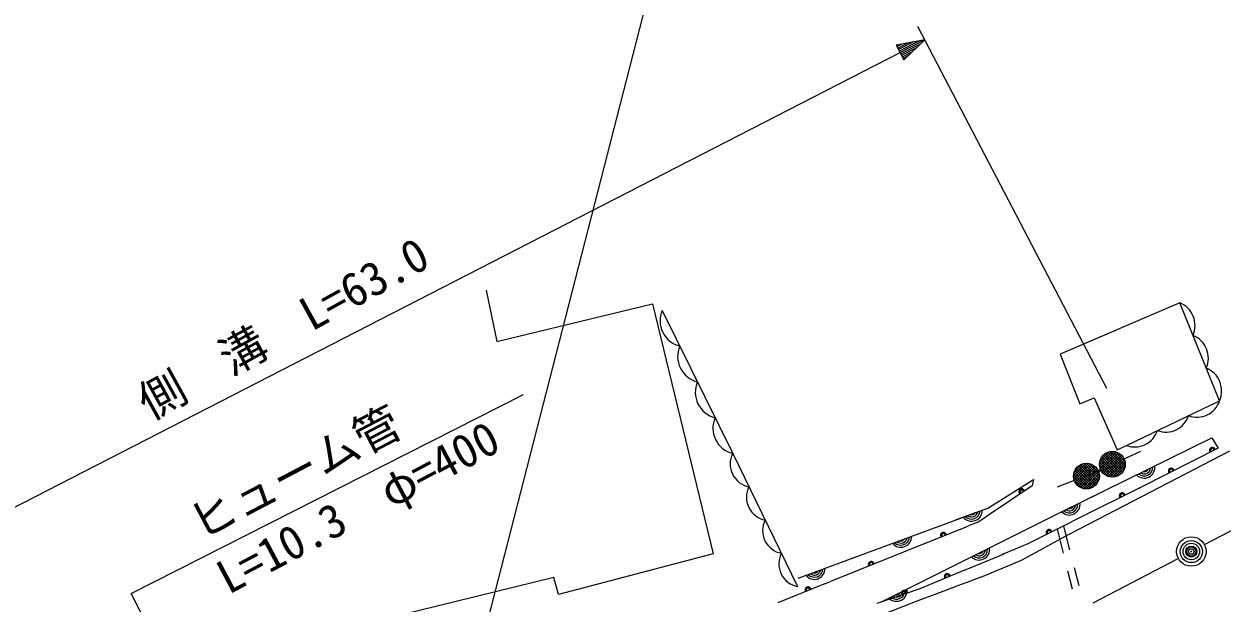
# Model space of a CAD drawing. Units: millimetres, scale not verified. Extents: x 40000 to 680000, y 20000 to 380000.
# Drawn here: x 100338 to 165298, y 309386 to 340807 of the extents above; entities that cross this region are included whole.
import ezdxf
from ezdxf.enums import TextEntityAlignment as Align

# ---------------------------------------------------------------- set-up
doc = ezdxf.new("R2010")
doc.units = ezdxf.units.MM
doc.header["$LTSCALE"] = 1000
doc.header["$PDMODE"] = 32
doc.header["$PDSIZE"] = 500
doc.linetypes.add('CHAIN', pattern=[18.5, 12, -1.5, 3.5, -1.5])
for name, color, linetype, lineweight in [('M-BGD', 7, 'Continuous', 13), ('M-BMK', 2, 'CHAIN', 13), ('M-BMK-SRVR', 3, 'Continuous', 13), ('M-STR-HTXT', 7, 'Continuous', 13), ('M-STR-STRC', 7, 'Continuous', 13)]:
    doc.layers.add(name, color=color, linetype=linetype, lineweight=lineweight)
doc.layers.add('M-OTRS', color=6, linetype='Continuous')
doc.styles.add('ＭＳ ゴシック', font='')
doc.styles.get('ＭＳ ゴシック').set_extended_font_data('MS Gothic')

msp = doc.modelspace()

# ---------------------------------------------------------------- linework, layer by layer
at = {"layer": 'M-BGD'}
for p, q in [((125393, 326355), (125972, 323570)), ((125972, 323570), (134424, 325617)), ((134424, 325617), (137698, 312062)), ((163005, 325683), (156529, 322890)), ((165166, 320362), (163005, 325683)), ((156529, 322890), (157583, 320187)), ((157583, 320187), (158356, 320513)), ((158356, 320513), (159618, 317691)), ((160116, 317936), (165166, 320362)), ((159618, 317691), (160116, 317936)), ((165697, 317619), (156617, 312900)), ((159988, 317206), (160898, 317621)), ((158714, 316625), (157804, 316210)), ((158600, 316520), (159536, 316871)), ((157289, 316028), (156353, 315677)), ((156202, 314135), (158840, 315440)), ((160796, 315622), (157541, 313984)), ((159708, 315075), (160356, 315401)), ((160796, 315622), (160873, 315661)), ((160873, 315661), (160796, 315622)), ((150841, 313893), (152593, 314542)), ((151469, 314126), (152593, 314542)), ((152627, 314151), (152321, 313944)), ((157541, 313984), (156833, 313628)), ((151134, 313399), (148031, 312147)), ((151134, 313399), (151595, 313585)), ((156701, 312084), (156374, 313397)), ((156699, 313561), (157030, 312278)), ((137698, 312062), (129320, 309856)), ((147218, 311819), (144062, 310546)), ((148031, 312147), (147120, 311780)), ((151339, 311168), (153477, 312055)), ((154077, 312303), (153382, 312016)), ((153867, 312216), (153865, 312216)), ((157280, 311310), (157530, 310342)), ((129075, 310770), (114438, 307188)), ((129320, 309856), (129075, 310770)), ((143796, 310439), (144062, 310546)), ((157184, 310144), (156942, 311114)), ((143796, 310439), (141217, 309398))]:
    msp.add_line(p, q, dxfattribs=at)
for points in [[(134942, 325266), (138765, 317504), (142285, 310278)], [(146832, 309453), (156630, 314349), (164749, 318357)], [(164749, 318357), (165091, 317782), (160873, 315661)], [(142320, 310735), (152593, 314542), (155079, 316096)], [(155079, 316096), (155001, 315754), (152627, 314151)], [(152321, 313944), (152080, 313781), (151595, 313585)], [(156833, 313628), (154772, 312592), (154077, 312303)], [(152215, 310783), (154416, 311715), (156617, 312900)], [(151339, 311168), (148914, 310163), (146584, 309369)]]:
    msp.add_lwpolyline(points, dxfattribs=at)
for centre in [(159351, 316915), (157945, 316274)]:
    msp.add_circle(centre, 700, dxfattribs=at)
for centre, radius, start, end in [((162490, 324440), 1345, 336.73703, 67.46862), ((136245, 324702), 1420, 156.59963, 255.84017), ((163210, 322667), 1345, 336.73703, 67.46862), ((137201, 322762), 1420, 156.59963, 255.84017), ((163930, 320894), 1345, 336.73703, 67.46862), ((138157, 320821), 1420, 156.59963, 255.84017), ((163939, 320760), 1290, 249.2825, 342.04225), ((139113, 318881), 1420, 156.59963, 255.84017), ((162255, 319951), 1290, 249.2825, 342.04225), ((160572, 319143), 1290, 249.2825, 342.04225), ((164776, 317673), 156, 10.44274, 222.96315), ((164776, 317673), 125, 6.21563, 227.19026), ((164776, 317673), 100, 0.75847, 232.64743), ((164776, 317673), 100, 0.75847, 232.64743), ((164776, 317673), 100, 0.75847, 232.64743), ((164776, 317673), 100, 0.75847, 232.64743), ((139888, 316933), 1260, 153.05727, 258.88386), ((161077, 316743), 578, 224.22141, 8.3309), ((161077, 316743), 462, 228.92829, 3.62403), ((161077, 316743), 347, 237.17431, 355.37801), ((161077, 316743), 231, 256.65432, 335.89799), ((162542, 316549), 156, 10.44274, 222.96315), ((162542, 316549), 125, 6.21563, 227.19026), ((162542, 316549), 100, 0.75847, 232.64743), ((162542, 316549), 100, 0.75847, 232.64743), ((162542, 316549), 100, 0.75847, 232.64743), ((162542, 316549), 100, 0.75847, 232.64743), ((140768, 315127), 1260, 153.05727, 258.88386), ((154439, 315427), 156, 17.78008, 230.30049), ((154439, 315427), 125, 13.55297, 234.5276), ((154439, 315427), 100, 8.0958, 239.98476), ((154439, 315427), 100, 8.0958, 239.98476), ((154439, 315427), 100, 8.0958, 239.98476), ((154439, 315427), 100, 8.0958, 239.98476), ((159883, 315211), 156, 10.44274, 222.96315), ((159883, 315211), 125, 6.21563, 227.19026), ((159883, 315211), 100, 0.75847, 232.64743), ((159883, 315211), 100, 0.75847, 232.64743), ((159883, 315211), 100, 0.75847, 232.64743), ((159883, 315211), 100, 0.75847, 232.64743), ((151717, 314407), 578, 218.2825, 2.392), ((157020, 314738), 578, 224.26544, 8.37493), ((157020, 314738), 462, 228.97231, 3.66805), ((157020, 314738), 347, 237.21833, 355.42203), ((157020, 314738), 231, 256.69835, 335.94202), ((141648, 313320), 1260, 153.05727, 258.88386), ((151717, 314407), 462, 222.98938, 357.68512), ((151717, 314407), 347, 231.2354, 349.4391), ((151717, 314407), 231, 250.71542, 329.95909), ((150190, 313065), 156, 5.71059, 218.231), ((150190, 313065), 125, 1.48348, 222.45811), ((150190, 313065), 100, 356.02632, 227.91528), ((150190, 313065), 100, 356.02632, 227.91528), ((150190, 313065), 100, 356.02632, 227.91528), ((150190, 313065), 100, 356.02632, 227.91528), ((155920, 313218), 156, 10.44274, 222.96315), ((155920, 313218), 125, 6.21563, 227.19026), ((155920, 313218), 100, 0.75847, 232.64743), ((155920, 313218), 100, 0.75847, 232.64743), ((155920, 313218), 100, 0.75847, 232.64743), ((155920, 313218), 100, 0.75847, 232.64743), ((147885, 312987), 578, 218.2825, 2.392), ((147885, 312987), 462, 222.98938, 357.68512), ((147885, 312987), 347, 231.2354, 349.4391), ((147885, 312987), 231, 250.71542, 329.95909), ((142528, 311513), 1260, 153.05727, 258.88386), ((152120, 312294), 578, 224.4926, 8.60209), ((152120, 312294), 462, 229.19947, 3.89521), ((152120, 312294), 347, 237.44549, 355.6492), ((152120, 312294), 231, 256.92551, 336.16918), ((143196, 311249), 578, 218.2825, 2.392), ((143196, 311249), 462, 222.98938, 357.68512), ((143196, 311249), 347, 231.2354, 349.4391), ((146274, 311486), 156, 5.71059, 218.231), ((146274, 311486), 125, 1.48348, 222.45811), ((146274, 311486), 100, 356.02632, 227.91528), ((146274, 311486), 100, 356.02632, 227.91528), ((146274, 311486), 100, 356.02632, 227.91528), ((146274, 311486), 100, 356.02632, 227.91528), ((264223, 8258), 322595, 110.31672, 117.6796), ((143196, 311249), 231, 250.71542, 329.95909), ((150399, 310826), 156, 6.25977, 218.78018), ((150399, 310826), 125, 2.03266, 223.00729), ((150399, 310826), 100, 356.57549, 228.46445), ((150399, 310826), 100, 356.57549, 228.46445), ((150399, 310826), 100, 356.57549, 228.46445), ((150399, 310826), 100, 356.57549, 228.46445), ((142852, 310105), 156, 5.71059, 218.231), ((142852, 310105), 125, 1.48348, 222.45811), ((142852, 310105), 100, 356.02632, 227.91528), ((142852, 310105), 100, 356.02632, 227.91528), ((142852, 310105), 100, 356.02632, 227.91528), ((142852, 310105), 100, 356.02632, 227.91528), ((147647, 310060), 578, 224.4926, 8.60209), ((147647, 310060), 462, 229.19947, 3.89521), ((147647, 310060), 347, 237.44549, 355.6492), ((147647, 310060), 231, 256.92551, 336.16918), ((148072, 309922), 156, 2.55291, 215.07331), ((148072, 309922), 125, 358.32579, 219.30042), ((148072, 309922), 100, 352.86863, 224.75759), ((148072, 309922), 100, 352.86863, 224.75759), ((148072, 309922), 100, 352.86863, 224.75759), ((148072, 309922), 100, 352.86863, 224.75759)]:
    msp.add_arc(centre, radius, start, end, dxfattribs=at)
at = {"layer": 'M-BMK'}
msp.add_line((109106, 283721), (162924, 311811), dxfattribs=at)
msp.add_lwpolyline([(164341, 312554), (191185, 326697), (200800, 330998), (208550, 333594), (219017, 336516)], dxfattribs=at)
at = {"layer": 'M-BMK-SRVR'}
for radius in [800, 600, 450, 300, 150, 20]:
    msp.add_circle((163633, 312181), radius, dxfattribs=at)
at = {"layer": 'M-OTRS'}
msp.add_point((163633, 312181), dxfattribs=at)
at = {"layer": 'M-STR-HTXT'}
for p, q in [((148794, 340681), (159041, 321040)), ((149177, 339946), (147637, 339661)), ((147720, 339501), (148253, 339775)), ((148561, 339832), (147761, 339421)), ((147802, 339340), (148869, 339889)), ((149177, 339946), (147843, 339260)), ((149177, 339946), (148049, 338860)), ((94692, 311961), (147843, 339260)), ((147637, 339661), (148049, 338860)), ((147945, 339718), (147679, 339581)), ((147884, 339180), (148952, 339729)), ((148726, 339511), (147925, 339100)), ((147966, 339020), (148500, 339294)), ((148274, 339077), (148008, 338940))]:
    msp.add_line(p, q, dxfattribs=at)
msp.add_lwpolyline([(111979, 298471), (106148, 309900), (127420, 320699)], dxfattribs=at)
at = {"layer": 'M-STR-STRC'}
for p, q in [((134055, 341902), (123193, 299553)), ((158651, 316931), (159336, 317615)), ((159459, 316224), (158660, 317023)), ((158661, 316799), (159468, 317606)), ((158675, 317095), (159171, 317592)), ((159572, 316251), (158687, 317137)), ((158690, 316686), (159580, 317577)), ((159672, 316293), (158729, 317236)), ((158733, 316588), (159679, 317534)), ((159760, 316347), (158783, 317324)), ((158787, 316501), (159766, 317479)), ((159837, 316411), (158847, 317401)), ((158852, 316424), (159842, 317414)), ((159904, 316486), (158922, 317468)), ((158928, 316358), (159908, 317339)), ((159960, 316570), (159006, 317524)), ((159013, 316302), (159964, 317253)), ((160006, 316667), (159103, 317570)), ((159110, 316258), (160009, 317156)), ((160037, 316776), (159212, 317601)), ((159221, 316228), (160039, 317045)), ((160051, 316904), (159340, 317615)), ((160036, 317060), (159496, 317600)), ((159933, 317305), (159741, 317497)), ((157245, 316289), (157929, 316974)), ((158052, 315582), (157253, 316381)), ((157254, 316158), (158061, 316964)), ((157268, 316454), (157765, 316951)), ((158166, 315610), (157281, 316495)), ((157283, 316045), (158174, 316936)), ((158265, 315652), (157322, 316595)), ((157326, 315946), (158272, 316893)), ((158353, 315706), (157376, 316682)), ((157381, 315860), (158359, 316838)), ((158430, 315770), (157440, 316760)), ((157446, 315783), (158436, 316773)), ((158497, 315844), (157515, 316827)), ((157521, 315717), (158502, 316698)), ((158554, 315929), (157600, 316883)), ((157607, 315661), (158558, 316612)), ((158599, 316025), (157696, 316928)), ((157704, 315617), (158602, 316515)), ((158631, 316135), (157806, 316960)), ((157815, 315586), (158632, 316404)), ((158645, 316263), (157933, 316974)), ((158629, 316419), (158090, 316959)), ((158526, 316664), (158335, 316855)), ((159325, 316216), (158652, 316889)), ((159156, 316243), (158679, 316720)), ((159350, 316215), (160051, 316916)), ((159510, 316234), (160033, 316757)), ((159780, 316362), (159905, 316487)), ((157918, 315575), (157245, 316248)), ((157750, 315602), (157272, 316079)), ((157944, 315574), (158645, 316275)), ((158104, 315592), (158626, 316115)), ((158373, 315721), (158498, 315846))]:
    msp.add_line(p, q, dxfattribs=at)

# ---------------------------------------------------------------- texts
at = {"layer": 'M-STR-HTXT', "style": 'ＭＳ ゴシック'}
for s, rotation, p in [('側\u3000溝\u3000L=63.0', 28.833, (115095, 323010)), ('ヒューム管', 27.692, (115711, 315172)), ('L=10.3\u3000φ=400', 27.965, (119127, 313288))]:
    msp.add_text(s, height=1833, rotation=rotation, dxfattribs=at).set_placement(p, align=Align.BOTTOM_CENTER)

doc.saveas('drawing.dxf')
